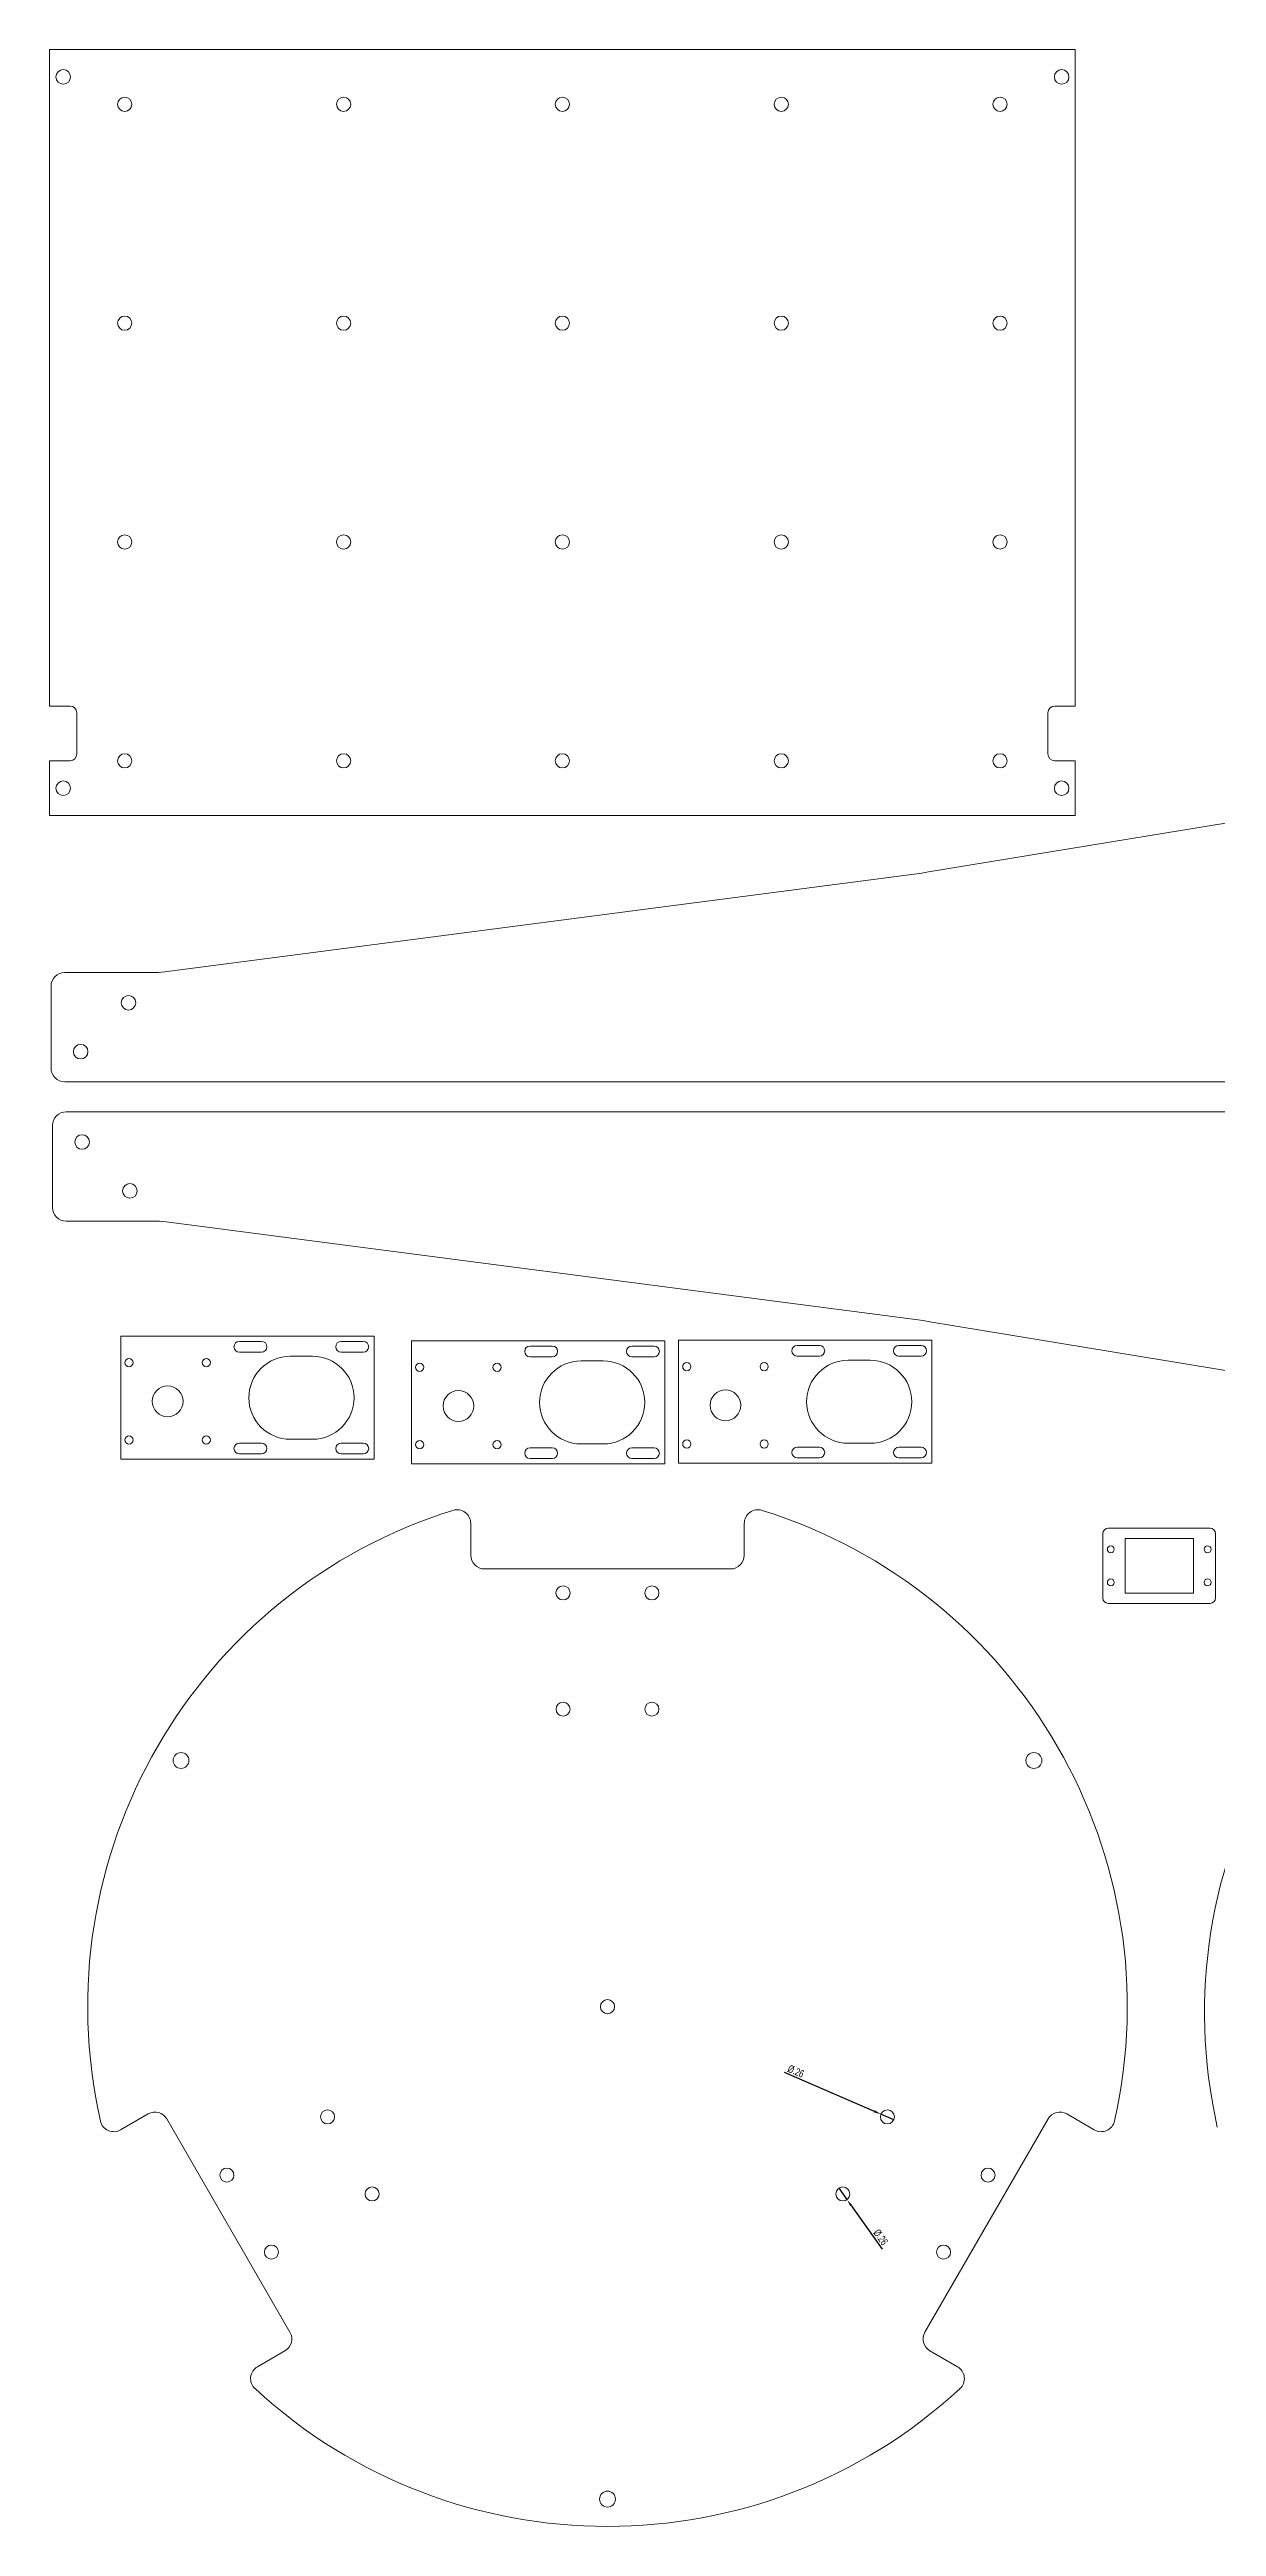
# Model space of a CAD drawing. Header units: inches. Extents: x 0 to 46.9, y 0.7 to 46.
# Drawn here: x 0.01 to 21.34, y 0.76 to 46.03 of the extents above; entities that cross this region are included whole.
import ezdxf

# ---------------------------------------------------------------- set-up
doc = ezdxf.new("R2010")
doc.units = ezdxf.units.IN
doc.header["$MEASUREMENT"] = 0
doc.header["$PDSIZE"] = -1
doc.styles.add('SLDTEXTSTYLE0', font='TXT', dxfattribs={"width": 0.75})
doc.dimstyles.new('SLDDIMSTYLE0', dxfattribs={"dimtxt": 0.137795, "dimasz": 0.13, "dimexe": 0, "dimexo": 0.0625, "dimgap": 0.034449, "dimtad": 1, "dimrnd": 1e-09, "dimzin": 12, "dimdsep": 46, "dimtxsty": 'SLDTEXTSTYLE0', "dimblk1": 'NONE', "dimsah": 1, "dimcen": 0, "dimadec": 0, "dimazin": 3, "dimtfac": 1, "dimtmove": 0, "dimatfit": 3, "dimldrblk": 'NONE', "dimfxl": 1, "dimfrac": 2, "dimtolj": 1, "dimtzin": 12, "dimarcsym": 0})

# ---------------------------------------------------------------- blocks, each defined once
blk = doc.blocks.new('_D')
at = {"color": 0, "linetype": 'Continuous', "lineweight": -2}
for p, q in [((14.434, 6.946), (14.434, 6.946)), ((14.434, 6.946), (14.583, 6.737)), ((14.659, 6.631), (15.229, 5.834))]:
    blk.add_line(p, q, dxfattribs=at)
at = {"color": 0}
blk.add_solid([(14.676, 6.644), (14.641, 6.619), (14.583, 6.737)], dxfattribs=at)
at = {"layer": 'Defpoints', "color": 0}
for p in [(14.434, 6.946), (14.583, 6.737)]:
    blk.add_point(p, dxfattribs=at)
at = {"color": 0, "lineweight": 0, "insert": (15.169, 6.214), "char_height": 0.1378, "attachment_point": 1, "rotation": 305.5688, "style": 'SLDTEXTSTYLE0'}
blk.add_mtext('\\A1;%%c.26', dxfattribs=at)
blk = doc.blocks.new('_NONE')
blk = doc.blocks.new('_D_1')
at = {"color": 0, "linetype": 'Continuous', "lineweight": -2}
for p, q in [((15.084, 8.351), (13.439, 9.063)), ((15.439, 8.198), (15.203, 8.3)), ((15.439, 8.198), (15.439, 8.198))]:
    blk.add_line(p, q, dxfattribs=at)
at = {"color": 0}
blk.add_solid([(15.075, 8.331), (15.092, 8.371), (15.203, 8.3)], dxfattribs=at)
at = {"layer": 'Defpoints', "color": 0}
for p in [(15.203, 8.3), (15.439, 8.198)]:
    blk.add_point(p, dxfattribs=at)
at = {"color": 0, "lineweight": 0, "insert": (13.539, 9.207), "char_height": 0.1378, "attachment_point": 1, "rotation": 336.6142, "style": 'SLDTEXTSTYLE0'}
blk.add_mtext('\\A1;%%c.26', dxfattribs=at)

msp = doc.modelspace()

# ---------------------------------------------------------------- linework, layer by layer
at = {"color": 7, "linetype": 'Continuous', "lineweight": 15}
for p, q in [((0.007, 46.034), (0.007, 34.034)), ((18.757, 46.034), (0.007, 46.034)), ((18.757, 34.034), (18.757, 46.034)), ((16.073, 31.006), (41.411, 35.166)), ((0.382, 34.034), (0.007, 34.034)), ((18.382, 34.034), (18.757, 34.034)), ((0.507, 33.159), (0.507, 33.909)), ((18.257, 33.159), (18.257, 33.909)), ((0.007, 33.034), (0.007, 32.034)), ((0.007, 33.034), (0.382, 33.034)), ((18.757, 33.034), (18.382, 33.034)), ((18.757, 32.034), (18.757, 33.034)), ((0.007, 32.034), (18.757, 32.034)), ((2.115, 29.179), (15.951, 30.981)), ((16.073, 31.006), (15.951, 30.981)), ((0.285, 29.166), (1.992, 29.166)), ((2.115, 29.179), (1.992, 29.166)), ((0.035, 28.916), (0.035, 27.416)), ((46.411, 27.166), (0.285, 27.166)), ((0.061, 24.87), (0.061, 26.37)), ((46.437, 26.62), (0.311, 26.62)), ((0.311, 24.62), (2.019, 24.62)), ((2.141, 24.607), (2.019, 24.62)), ((2.141, 24.607), (15.977, 22.805)), ((16.099, 22.78), (15.977, 22.805)), ((16.099, 22.78), (41.437, 18.62)), ((1.31, 20.268), (1.31, 22.518)), ((1.31, 22.518), (5.94, 22.518)), ((3.883, 22.423), (3.477, 22.423)), ((3.883, 22.227), (3.477, 22.227)), ((5.743, 22.423), (5.337, 22.423)), ((5.743, 22.227), (5.337, 22.227)), ((5.94, 20.268), (5.94, 22.518)), ((6.624, 20.183), (6.624, 22.433)), ((6.624, 22.433), (11.254, 22.433)), ((9.197, 22.338), (8.791, 22.338)), ((11.057, 22.338), (10.651, 22.338)), ((11.254, 20.183), (11.254, 22.433)), ((11.506, 20.195), (11.506, 22.445)), ((11.506, 22.445), (16.135, 22.445)), ((14.079, 22.35), (13.672, 22.35)), ((15.939, 22.35), (15.532, 22.35)), ((16.135, 20.195), (16.135, 22.445)), ((4.815, 22.151), (4.408, 22.151)), ((9.197, 22.142), (8.791, 22.142)), ((10.129, 22.066), (9.723, 22.066)), ((11.057, 22.142), (10.651, 22.142)), ((14.079, 22.154), (13.672, 22.154)), ((15.01, 22.078), (14.604, 22.078)), ((15.939, 22.154), (15.532, 22.154)), ((3.883, 20.563), (3.477, 20.563)), ((4.815, 20.636), (4.408, 20.636)), ((5.743, 20.563), (5.337, 20.563)), ((9.197, 20.478), (8.791, 20.478)), ((10.129, 20.55), (9.723, 20.55)), ((11.057, 20.478), (10.651, 20.478)), ((14.079, 20.49), (13.672, 20.49)), ((15.01, 20.563), (14.604, 20.563)), ((15.939, 20.49), (15.532, 20.49)), ((1.31, 20.268), (5.94, 20.268)), ((3.883, 20.367), (3.477, 20.367)), ((5.743, 20.367), (5.337, 20.367)), ((6.624, 20.183), (11.254, 20.183)), ((9.197, 20.282), (8.791, 20.282)), ((11.057, 20.282), (10.651, 20.282)), ((11.506, 20.195), (16.135, 20.195)), ((14.079, 20.294), (13.672, 20.294)), ((15.939, 20.294), (15.532, 20.294)), ((7.706, 18.514), (7.706, 19.096)), ((12.706, 18.514), (12.706, 19.096)), ((19.259, 18.909), (19.259, 17.734)), ((21.221, 19.009), (19.359, 19.009)), ((20.915, 18.822), (19.665, 18.822)), ((19.665, 18.822), (19.665, 17.822)), ((20.915, 17.822), (20.915, 18.822)), ((21.321, 17.734), (21.321, 18.909)), ((7.956, 18.264), (12.456, 18.264)), ((19.665, 17.822), (20.915, 17.822)), ((19.359, 17.634), (21.221, 17.634)), ((1.811, 8.304), (1.307, 8.013)), ((4.402, 4.315), (2.152, 8.212)), ((18.259, 8.212), (16.009, 4.315)), ((18.6, 8.304), (19.104, 8.013)), ((4.311, 3.974), (3.807, 3.683)), ((16.1, 3.974), (16.604, 3.683))]:
    msp.add_line(p, q, dxfattribs=at)
for centre, radius in [((0.257, 45.534), 0.133), ((18.507, 45.534), 0.133), ((1.382, 45.034), 0.13), ((5.382, 45.034), 0.13), ((9.382, 45.034), 0.13), ((13.382, 45.034), 0.13), ((17.382, 45.034), 0.13), ((1.382, 41.034), 0.13), ((5.382, 41.034), 0.13), ((9.382, 41.034), 0.13), ((13.382, 41.034), 0.13), ((17.382, 41.034), 0.13), ((1.382, 37.034), 0.13), ((5.382, 37.034), 0.13), ((9.382, 37.034), 0.13), ((13.382, 37.034), 0.13), ((17.382, 37.034), 0.13), ((1.382, 33.034), 0.13), ((5.382, 33.034), 0.13), ((9.382, 33.034), 0.13), ((13.382, 33.034), 0.13), ((17.382, 33.034), 0.13), ((0.257, 32.534), 0.133), ((18.507, 32.534), 0.133), ((1.451, 28.613), 0.133), ((0.576, 27.719), 0.133), ((0.603, 26.067), 0.133), ((1.477, 25.173), 0.133), ((1.459, 22.035), 0.075), ((2.873, 22.035), 0.075), ((6.773, 21.95), 0.075), ((8.188, 21.95), 0.075), ((11.655, 21.962), 0.075), ((13.069, 21.962), 0.075), ((2.166, 21.328), 0.281), ((7.481, 21.243), 0.281), ((12.362, 21.255), 0.281), ((1.459, 20.621), 0.075), ((2.873, 20.621), 0.075), ((6.773, 20.536), 0.075), ((8.188, 20.536), 0.075), ((11.655, 20.548), 0.075), ((13.069, 20.548), 0.075), ((19.405, 18.624), 0.0625), ((21.175, 18.624), 0.0625), ((9.393, 17.826), 0.129), ((11.018, 17.826), 0.129), ((19.405, 18.019), 0.0625), ((21.175, 18.019), 0.0625), ((9.393, 15.701), 0.128), ((11.018, 15.701), 0.128), ((2.411, 14.764), 0.145), ((18, 14.764), 0.145), ((10.206, 10.264), 0.129), ((5.09, 8.249), 0.128), ((15.321, 8.249), 0.128), ((3.25, 7.186), 0.128), ((17.161, 7.186), 0.128), ((5.903, 6.841), 0.128), ((14.508, 6.841), 0.128), ((4.063, 5.779), 0.128), ((16.349, 5.779), 0.128), ((10.206, 1.264), 0.145)]:
    msp.add_circle(centre, radius, dxfattribs=at)
for centre, radius, start, end in [((0.382, 33.909), 0.125, 0, 90), ((18.382, 33.909), 0.125, 90, 180), ((0.382, 33.159), 0.125, 270, 0), ((18.382, 33.159), 0.125, 180, 270), ((0.285, 28.916), 0.25, 90, 180), ((0.285, 27.416), 0.25, 180, 270), ((0.311, 26.37), 0.25, 90, 180), ((0.311, 24.87), 0.25, 180, 270), ((3.477, 22.325), 0.098, 90, 270), ((3.883, 22.325), 0.098, 270, 90), ((5.337, 22.325), 0.098, 90, 270), ((5.743, 22.325), 0.098, 270, 90), ((8.791, 22.24), 0.098, 90, 270), ((9.197, 22.24), 0.098, 270, 90), ((10.651, 22.24), 0.098, 90, 270), ((11.057, 22.24), 0.098, 270, 90), ((13.672, 22.252), 0.098, 90, 270), ((14.079, 22.252), 0.098, 270, 90), ((15.532, 22.252), 0.098, 90, 270), ((15.939, 22.252), 0.098, 270, 90), ((4.408, 21.393), 0.758, 90, 270), ((4.815, 21.393), 0.758, 270, 90), ((9.723, 21.308), 0.758, 90, 270), ((10.129, 21.308), 0.758, 270, 90), ((14.604, 21.32), 0.758, 90, 270), ((15.01, 21.32), 0.758, 270, 90), ((3.477, 20.465), 0.098, 90, 270), ((3.883, 20.465), 0.098, 270, 90), ((5.337, 20.465), 0.098, 90, 270), ((5.743, 20.465), 0.098, 270, 90), ((8.791, 20.38), 0.098, 90, 270), ((9.197, 20.38), 0.098, 270, 90), ((10.651, 20.38), 0.098, 90, 270), ((11.057, 20.38), 0.098, 270, 90), ((13.672, 20.392), 0.098, 90, 270), ((14.079, 20.392), 0.098, 270, 90), ((15.532, 20.392), 0.098, 90, 270), ((15.939, 20.392), 0.098, 270, 90), ((10.206, 10.264), 9.5, 107.2953, 192.7047), ((7.456, 19.096), 0.25, 0, 107.2953), ((12.956, 19.096), 0.25, 72.7047, 180), ((10.206, 10.264), 9.5, 347.2953, 72.7047), ((30.62, 10.151), 9.5, 107.2953, 192.7047), ((19.359, 18.909), 0.1, 90, 180), ((21.221, 18.909), 0.1, 0, 90), ((7.956, 18.514), 0.25, 180, 270), ((12.456, 18.514), 0.25, 270, 0), ((19.359, 17.734), 0.1, 180, 270), ((21.221, 17.734), 0.1, 270, 0), ((1.182, 8.229), 0.25, 192.7047, 300), ((1.936, 8.087), 0.25, 30, 120), ((18.475, 8.087), 0.25, 60, 150), ((19.229, 8.229), 0.25, 240, 347.2953), ((4.186, 4.19), 0.25, 300, 30), ((16.225, 4.19), 0.25, 150, 240), ((3.932, 3.466), 0.25, 120, 227.2953), ((16.479, 3.466), 0.25, 312.7047, 60), ((10.206, 10.264), 9.5, 227.2953, 312.7047)]:
    msp.add_arc(centre, radius, start, end, dxfattribs=at)

# ---------------------------------------------------------------- dimensions: what is measured, and where the dimension line sits
at = {"color": 7, "linetype": 'Continuous', "lineweight": 0}
for p1, p2, picture, middle in [((15.439, 8.198), (15.203, 8.3), '_D_1', (13.613, 8.987)), ((14.434, 6.946), (14.583, 6.737), '_D', (15.119, 5.988))]:
    dim = msp.add_diameter_dim_2p(p1=p1, p2=p2, dimstyle='SLDDIMSTYLE0', dxfattribs=at)
    dim.commit()
    dim.dimension.update_dxf_attribs({"geometry": picture, "text_midpoint": middle, "dimtype": 163})

doc.saveas('drawing.dxf')
